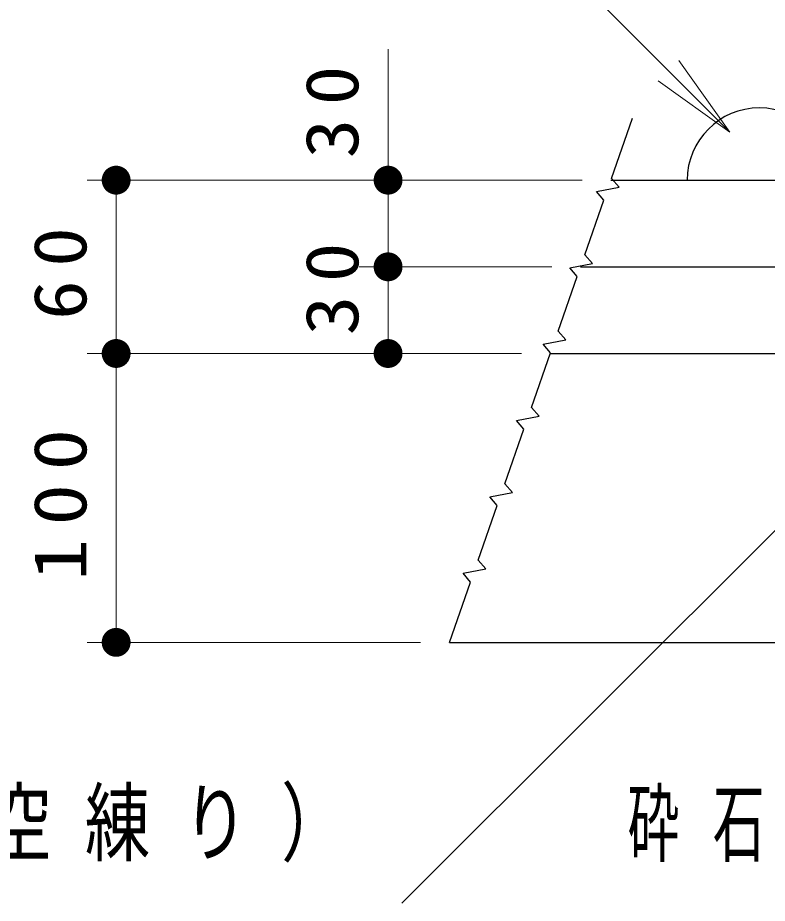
# Model space of a CAD drawing. Units: millimetres on the paper, with parts at other scales. Extents: x -365 to 0, y -12 to 257.
# Drawn here: x -102.3 to -76.36, y 98.15 to 128.8 of the extents above; entities that cross this region are included whole.
import ezdxf

# ---------------------------------------------------------------- set-up
doc = ezdxf.new("R2010")
doc.units = ezdxf.units.MM
doc.layers.add('LY_1', color=7, linetype='Continuous', lineweight=13)
doc.styles.add('ＭＳ ゴシック', font='')
doc.styles.get('ＭＳ ゴシック').set_extended_font_data('MS Gothic')

# ---------------------------------------------------------------- blocks, each defined once
blk = doc.blocks.new('filled_dot')
at = {"color": 0, "linetype": 'Continuous', "lineweight": -2, "const_width": 1.25}
blk.add_lwpolyline([(-0.625, 0, 1), (0.625, 0, 1)], format="xyb", close=True, dxfattribs=at)
blk = doc.blocks.new('open_arrow')
at = {"color": 0, "linetype": 'Continuous', "lineweight": -2}
blk.add_lwpolyline([(7.5, 1.25), (0, 0), (7.5, -1.25)], dxfattribs=at)

msp = doc.modelspace()

# ---------------------------------------------------------------- linework, layer by layer
at = {"layer": 'LY_1'}
for p, q in [((-77.658, 124.842), (-85.257, 132.463)), ((-89.482, 120.179), (-89.482, 127.719)), ((-82.769, 123.179), (-99.894, 123.179)), ((-98.894, 117.179), (-98.894, 123.179)), ((-83.816, 120.179), (-90.482, 120.179)), ((-89.482, 117.179), (-89.482, 120.179)), ((-68.962, 118.179), (-89.007, 98.147)), ((-84.863, 117.179), (-99.894, 117.179)), ((-98.894, 107.179), (-98.894, 117.179)), ((-88.355, 107.179), (-99.894, 107.179))]:
    msp.add_line(p, q, dxfattribs=at)
at = {"layer": 'LY_1', "lineweight": 25}
for p, q in [((-81.769, 123.179), (-54.929, 123.179)), ((-82.816, 120.179), (-63.629, 120.179)), ((-83.863, 117.179), (-63.629, 117.179)), ((-87.355, 107.179), (-53.629, 107.179))]:
    msp.add_line(p, q, dxfattribs=at)
msp.add_lwpolyline([(-87.355, 107.179), (-86.626, 109.268), (-86.887, 109.571), (-86.101, 109.72), (-86.362, 110.023), (-85.703, 111.912), (-85.964, 112.215), (-85.178, 112.364), (-85.439, 112.667), (-84.78, 114.555), (-85.041, 114.858), (-84.255, 115.007), (-84.516, 115.31), (-83.857, 117.199), (-84.118, 117.502), (-83.332, 117.651), (-83.593, 117.954), (-82.934, 119.842), (-83.195, 120.145), (-82.409, 120.294), (-82.67, 120.597), (-82.011, 122.486), (-82.272, 122.789), (-81.486, 122.938), (-81.747, 123.241), (-81.018, 125.33)], dxfattribs=at)
msp.add_arc((-76.629, 123.179), 2.5, 0, 180, dxfattribs=at)

# ---------------------------------------------------------------- block references
at = {"layer": 'LY_1', "xscale": 0.4, "yscale": 0.4}
for name, p, rotation in [('open_arrow', (-77.658, 124.842), 134.9), ('filled_dot', (-98.894, 123.179), 270), ('filled_dot', (-89.482, 123.179), 270), ('filled_dot', (-89.482, 120.179), 270), ('filled_dot', (-89.482, 120.179), 90), ('filled_dot', (-98.894, 117.179), 270), ('filled_dot', (-98.894, 117.179), 90), ('filled_dot', (-89.482, 117.179), 90), ('filled_dot', (-98.894, 107.179), 90)]:
    msp.add_blockref(name, p, dxfattribs=dict(at, rotation=rotation))

# ---------------------------------------------------------------- texts
at = {"layer": 'LY_1', "char_height": 1.833, "attachment_point": 8, "rotation": 90, "style": 'ＭＳ ゴシック'}
for s, insert in [('\\T1.34;\\W1.1;30', (-90.482, 125.771)), ('\\T1.34;\\W1.1;60', (-99.894, 120.179)), ('\\T1.34;\\W1.1;30', (-90.482, 119.646)), ('\\T1.33;\\W1.15;100', (-99.894, 112.179))]:
    msp.add_mtext(s, dxfattribs=dict(at, insert=insert))
at = {"layer": 'LY_1', "char_height": 2.199, "attachment_point": 4, "style": 'ＭＳ ゴシック'}
for s, insert in [('\\T1.51;\\W0.75;1：3（空練り）', (-113.556, 100.797)), ('\\T1.64;\\W0.6;砕石', (-81.194, 100.797))]:
    msp.add_mtext(s, dxfattribs=dict(at, insert=insert))

doc.saveas('drawing.dxf')
